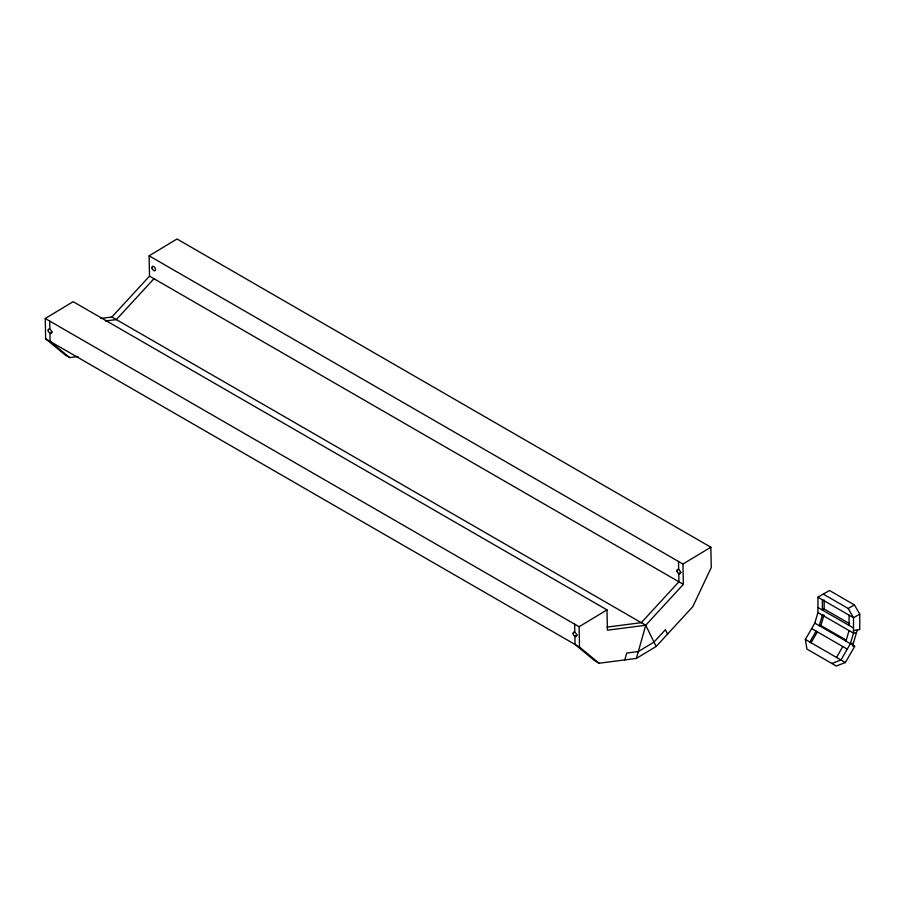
<?xml version="1.0" encoding="UTF-8"?>
<svg xmlns="http://www.w3.org/2000/svg" width="905" height="905" viewBox="0 0 905 905"><rect width="100%" height="100%" fill="white"/><g stroke="black" fill="none" stroke-linecap="round" stroke-linejoin="round"><path stroke-width="1.36" d="M624.801 659.903L626.724 653.048L638.342 651.543L653.998 642.086L665.401 629.71L667.551 634.1M636.407 658.399L645.74 625.242L683.366 584.347L682.958 564.041L149.11 255.821L177.007 238.988L710.855 547.208L711.262 567.514L692.789 606.678L656.148 646.487L636.407 658.399L599.076 663.241L594.63 660.661L575.06 644.462L574.901 636.339L577.232 634.937M851.797 644.473L854.795 646.204L845.361 662.55L836.243 666.012L806.932 649.089L805.371 639.462L814.805 623.115L817.928 612.595L817.928 597.187L829.5 590.501L854.411 604.891L859.75 614.133L859.75 629.552L853.517 630.57M820.892 625.525L824.025 615.004L822.385 615.162L819.251 625.683L820.892 625.525L846.379 640.231M845.949 641.102L849.071 630.57M857.216 630.219L852.521 646.012L854.173 645.842M809.817 642.03L816.106 631.136M811.072 642.754L817.362 631.86M836.503 657.449L842.804 646.543M100.93 318.436L111.892 317.022L149.517 276.138L149.11 255.821M153.963 278.706L116.338 319.589L105.387 321.004M77.966 356.513L69.674 357.588L65.228 355.02L45.657 338.821L45.25 318.503L73.147 301.67L606.995 609.891L607.402 630.197L645.74 625.242L656.148 646.487M52.264 331.864L49.945 333.266L50.103 341.389L69.674 357.588M599.076 663.241L579.505 647.041L579.098 626.724L606.995 609.891M682.958 564.041L710.855 547.208M681.069 572.265L678.761 573.657L678.92 581.779L641.294 622.674L607.063 627.097M849.637 623.715L824.161 608.997L822.385 610.027L822.385 599.755M823.267 594.099L848.189 608.488L854.411 604.891M859.75 614.133L853.517 617.73L817.928 597.187M831.842 663.467L840.96 660.017L850.395 643.67L853.517 633.138L853.517 617.73L848.189 608.488M856.435 632.855L853.517 633.138L817.928 612.595M853.302 643.376L850.395 643.67L814.805 623.115M817.928 607.459L853.517 628.002M811.661 628.568L847.25 649.111M805.371 639.462L845.361 662.55M149.517 276.138L683.366 584.347M111.892 317.022L645.74 625.242M45.25 318.503L579.098 626.724M45.657 338.821L579.505 647.041M678.512 561.473L678.671 569.596M574.652 624.156L574.811 632.278M49.696 321.083L49.866 329.205M849.071 615.162L849.071 625.434M824.161 600.004L824.161 608.997M573.148 633.851A2.511 1.414 58.9 0 0 576.146 636.475A2.511 1.414 58.9 0 0 575.275 632.618A2.511 1.414 58.9 0 0 573.148 633.851M677.008 571.157A2.511 1.414 58.9 0 0 680.006 573.793A2.511 1.414 58.9 0 0 679.135 569.935A2.511 1.414 58.9 0 0 677.008 571.157M48.191 330.766A2.511 1.414 58.9 0 0 51.189 333.391A2.511 1.414 58.9 0 0 50.318 329.533A2.511 1.414 58.9 0 0 48.191 330.766M152.051 268.084A2.511 1.414 58.9 0 0 155.049 270.708A2.511 1.414 58.9 0 0 154.178 266.851A2.511 1.414 58.9 0 0 152.051 268.084"/></g></svg>
